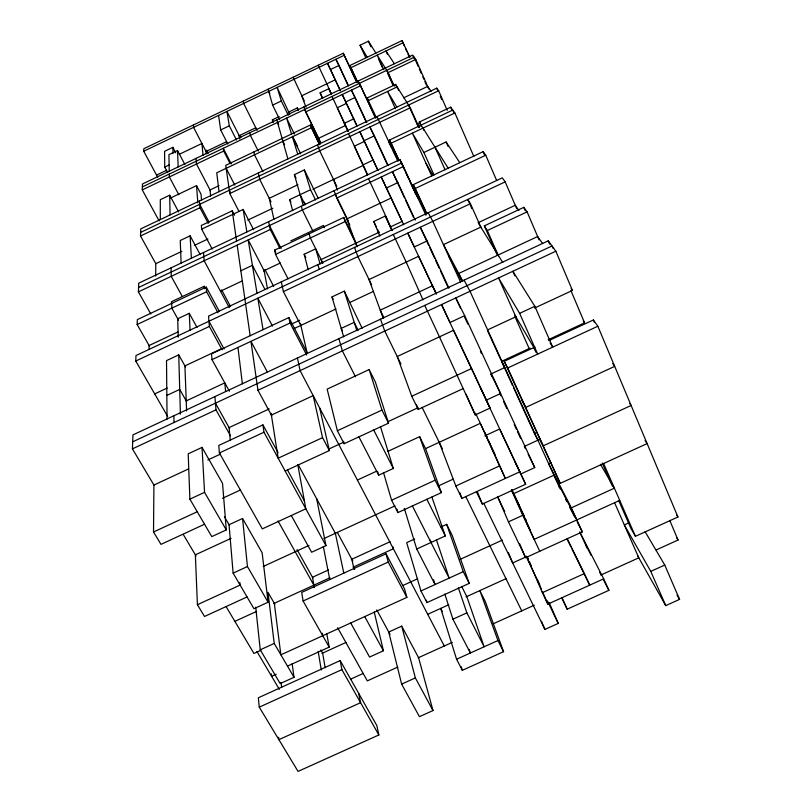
<?xml version="1.0" encoding="UTF-8"?>
<svg xmlns="http://www.w3.org/2000/svg" width="812" height="812" viewBox="0 0 812 812"><rect width="100%" height="100%" fill="white"/><g stroke="black" fill="none" stroke-linecap="round" stroke-linejoin="round"><path stroke-width="1.22" d="M160.299 219.585L160.309 199.681L169.698 195.215L178.61 211.861M204.543 524.227L160.989 544.375L153.519 531.992L153.915 485.048L132.427 448.863L132.955 434.897L548.252 240.809L555.844 251.212L572.45 290.442L534.621 308.032M155.691 276.08L155.792 263.677L140.517 235.977L140.78 228.862L436.744 88.143L438.653 90.751L447.239 110.371M149.032 349.201L149.093 345.526L178.001 331.925M167.658 416.424L135.766 361.035L135.969 355.554L505.186 181.847L516.747 208.755M149.56 346.338L137.147 324.516L137.34 319.623L206.248 287.103L219.291 311.28M150.799 313.929L138.395 291.863L138.72 283.165L399.89 159.548L425.965 215.281M159.101 220.884L142.262 189.886L142.486 183.959L412.577 55.064L415.774 59.428L428.827 89.046M157.69 177.249L143.734 151.225L143.825 148.697L343.283 53.237L357.016 82.702M365.674 57.581L360.051 45.218L368.435 41.199L375.895 53.084M143.734 151.225L344.339 55.226M339.984 89.929L330.454 69.538L339.03 65.447L348.5 85.859M175.727 152.778L172.865 147.348L164.582 151.306L164.724 167.069L167.698 172.651M357.483 82.134L349.83 65.549L402.021 40.6L409.928 57.185M184.903 164.572L177.534 150.565L168.926 154.676L169.241 171.19M227.857 144.069L220.671 129.95L229.319 125.819L226.934 111.417L239.175 135.675M279.612 119.374L272.629 105.124L281.307 100.972L277.115 87.402L289.782 114.279M349.83 65.549L350.977 67.68L403.473 42.589M179.34 154.27L201.924 143.48L203.061 155.376M164.724 167.069L169.018 165.019M322.415 98.353L320.131 92.862L328.819 88.711L331.408 94.222M156.543 175.118L166.673 170.276M226.396 141.775L206.055 151.479L206.309 153.894M238.819 135.848L255.77 127.758M273.045 122.257L272.375 119.821L279.186 116.573M288.26 112.239L297.344 107.915L298.319 109.935M142.374 186.902L414.171 57.236L418.251 66.493M142.262 189.886L223.696 151.052L223.3 148.302L231.298 163.943M320.476 142.76L305.657 111.954L360.589 85.747L375.459 118.014M383.751 69.68L377.194 55.145L388.156 72.603L415.774 59.428M366.791 122.642L355.108 97.46L345.76 101.916L342.248 94.496L356.975 125.911M319.573 144.13L310.377 125.028L225.736 165.343L229.786 193.56L239.012 211.435M376.352 117.679L367.115 97.998L395.576 84.438L410.253 107.813L419.063 127.443M310.377 125.028L311.351 127.748L216.733 172.814L219.027 191.662M170.662 197.955L196.534 185.643L201.041 194.22L201.569 200.473M344.217 123.373L353.717 118.856L346.419 103.418L337.284 107.773L347.972 131.351M219.027 185.664L210.024 189.947L210.663 196.149M403.676 97.826L427.66 86.417L431.152 91.33M140.649 232.394L438.653 90.751M140.517 235.977L199.955 207.74L199.417 200.98M229.786 193.56L410.253 107.813M388.156 165.567L374.362 135.817L364.091 140.699L359.858 131.757L377.966 170.388L364.385 141.43L354.357 146.19L367.572 175.301M303.272 205.578L294.37 174.661L304.348 169.931L318.243 198.301M234.546 215.221L232.252 210.805L201.356 225.462L201.65 229.157L212.226 249.061M421.266 126.672L419.215 122.094L450.65 107.184L454.882 112.98L473.832 156.442M417.216 124.429L420.545 122.845M201.65 229.157L243.153 209.476L253.588 229.715M398.976 160.674L389.506 140.06L452.751 110.067L453.766 112.381M200.168 254.582L190.109 235.825L180.254 240.504L181.096 263.159M297.953 184.679L269.249 198.29L273.908 219.23M389.506 140.06L391.171 143.186L454.882 112.98M292.635 210.612L289.732 199.6L310.539 189.744L304.348 169.931M362.72 165.019L373.185 160.065M155.792 263.677L181.868 251.324M194.342 245.417L207.953 238.972M247.761 220.113L272.852 208.217M312.904 189.247L363.38 165.333M138.558 287.489L401.707 162.979L416.12 194.383M431.771 176.092L412.374 133.138L423.884 152.483L446.103 141.968L459.795 162.674M138.395 291.863L270.274 229.491L268.62 221.676M349.81 225.036L336.736 198.057L403.554 166.45M403.686 224.762L386.441 187.988L397.85 182.599L415.236 220.143M290.787 240.9L323.552 225.431L324.292 227.756M288.087 278.902L275.542 254.41L274.629 250.096L343.75 217.464L354.803 240.271M426.686 213.942L413.247 184.649L483.14 151.661L485.738 155.224L496.66 180.508M205.243 288.29L204.157 286.281L171.454 301.719L171.494 304.155M240.849 270.782L252.4 265.331L265.017 289.539M275.542 254.41L345.212 221.534L343.75 217.464M413.247 184.649L415.277 188.465L485.738 155.224M137.147 324.516L206.613 291.741L206.248 287.103M220.478 291.214L241.935 281.094M263.403 270.975L280.343 262.986M308.235 269.736L304.155 254.268L315.726 248.817L320.141 264.133M379.813 236.048L373.743 221.473L385.375 215.992L392.237 230.537M197.022 327.439L189.267 313.32L177.716 318.761L178.234 337.173M379.295 232.161L321.085 259.576L322.141 263.159M135.766 361.035L209.364 326.424L208.542 316.101L502.263 177.848L505.186 181.847M300.836 325.419L283.398 291.609L470.422 203.66L481.171 227.908M185.491 366.922L178.741 354.874L166.521 360.609L167.059 419.195M448.924 288.047L427.142 240.92L414.303 246.95L407.766 233.125L436.267 293.964M478.095 222.711L515.255 205.274L518.909 210.379M221.534 348.734L184.923 365.907L186.598 410.953M343.679 336.889L331.996 296.908L344.329 291.122L362.162 328.261M480.805 227.096L443.443 244.625L462.799 281.216M307.027 352.57L288.879 317.553L211.536 353.839L211.993 359.614L229.39 391.222M497.157 254.826L484.348 225.858L523.811 207.344L527.11 211.871L539.067 239.865M211.993 359.614L290.036 323.024L288.879 317.553M484.348 225.858L487.291 230.537L527.11 211.871M291.711 323.988L299.658 320.263M154.686 393.901L167.211 388.034M293.964 328.637L335.995 308.946M349.607 302.572L373.418 291.406M166.846 395.434L179.716 389.405L186.598 401.554M186.232 400.905L224.792 382.868L225.614 391.445M132.691 441.819L552.018 245.965L552.982 248.249M132.427 448.863L215.982 409.867L214.926 396.591M271.776 415.795L257.962 390.267L555.844 251.212M464.677 315.665L450.01 322.496L441.535 304.571L520.766 473.995L534.753 467.58L464.677 315.665L455.776 297.933L460.485 308.144M269.188 408.913L229.065 427.599L230.253 439.992M202.026 447.382L188.201 453.817L189.886 499.147L211.78 536.61L226.274 529.911L222.539 483.363L202.026 447.382L204.553 492.346L226.274 529.911M271.391 415.084L313.188 395.627L322.547 437.627L329.367 450.558L285.174 471.021M369.145 369.572L327.155 389.121L337.376 430.756L344.136 443.717L388.542 423.153L375.398 382.066L369.145 369.572L381.955 410.08L388.542 423.153M278.14 452.781L262.926 424.889L218.793 445.423L219.392 452.964L262.317 528.886L305.83 508.819L297.811 464.748M219.392 452.964L263.971 432.238L262.926 424.889M515.833 316.771L498.568 277.958L519.629 313.351L534.834 306.286L552.698 347.14L550.1 342.918M153.915 485.048L188.333 469.042M207.831 459.978L220.448 454.111M487.626 329.885L516.28 316.558M189.886 499.147L204.553 492.346M322.547 437.627L278.171 458.212L271.117 413.349M337.376 430.756L381.955 410.08M462.891 388.725L418.231 409.41L411.765 396.256L471.599 368.506L490.083 408.081L475.284 414.922L439.444 336.848M512.514 385.385L501.552 361.35L529.992 348.165M548.191 339.731L584.589 322.861L570.938 290.635M645.073 440.52L647.113 443.596L560.229 483.353L504.201 361.299L535.078 346.988M548.8 340.634L593.399 319.969L597.845 326.231L677.939 517.011L635.441 536.306L630.914 528.429L618.856 500.892M222.468 498.314L240.646 489.9M328.464 449.219L343.354 442.327M388.126 421.59L418.058 407.725M491.27 373.814L504.8 367.552L501.552 361.35M153.519 531.992L197.245 511.743M504.201 361.299L507.723 367.968L597.845 326.231M486.276 400.143L500.598 393.526L490.884 373.997L491.94 376.301M242.565 518.482L229.055 524.725L233.125 573.12L253.933 608.716L268.082 602.23L262.124 552.779L242.565 518.482L247.447 566.532L268.082 602.23M387.679 451.442L419.631 436.683L425.539 448.61L441.342 492.651L397.951 512.585L391.587 500.233L383.487 472.523M231.065 538.346L195.357 554.819L197.407 604.707L204.512 616.47L247.051 596.952M357.402 480.054L376.717 471.143M425.579 448.6L480.318 423.336L505.338 478.461L485.972 435.303M358.924 436.876L378.686 475.213L393.312 468.473L380.432 426.523M484.855 435.821L499.654 429L525.648 484.226L482.358 504.059L476.38 491.747M513.509 387.578L534.448 433.466L536.732 432.41M233.125 573.12L247.447 566.532M391.587 500.233L435.151 480.196L419.631 436.683M263.22 566.471L308.976 545.441M323.876 538.589L394.977 505.906M438.267 486.002L453.126 479.171M540.193 439.15L524.329 446.438L525.415 448.671M197.407 604.707L240.119 585.087L239.885 582.58M316.69 498.832L325.967 545.654L311.615 552.241L291.305 515.518M519.842 471.802L461.926 498.375L455.837 485.992L499.431 465.966M550.871 462.607L548.618 463.642L571.364 507.815L582.316 531.88L525.618 557.692L508.454 521.852L497.563 496.447M328.474 569.943L312.488 577.271L314.305 587.634M351.312 559.478L390.125 541.685M234.871 621.353L256.622 611.385M273.796 603.519L330.007 577.779M353.047 567.223L393.373 548.75L392.775 546.588M414.668 538.995L406.68 542.66L420.951 590.963L427.01 602.585L469.184 583.381L452.294 535.605L446.661 524.349L440.946 526.968M274.304 603.286L280.871 654.817L406.873 597.388L404.518 588.893L386.025 553.804L301.719 592.405L303.099 601.012L329.175 647.123L287.468 666.114M303.099 601.012L388.227 562.056L386.025 553.804M433.547 579.748L435.049 584.538L416.729 549.013L445.301 535.94L431.913 497.106M508.454 521.852L522.776 515.305L539.767 551.246M292.127 663.597L294.015 677.309L280.201 683.592L260.246 649.813L274.223 643.439L267.99 592.324L274.882 604.29M571.364 507.815L614.39 488.185L600.494 464.352M260.845 650.321L253.943 653.467L226.051 606.503M402.762 585.553L417.622 578.773M460.059 559.407L502.364 540.092M420.951 590.963L463.287 571.668L446.661 524.349M619.718 500.365L534.154 539.371L513.58 493.696L553.906 475.233L576.865 519.893M276.181 674.204L271.604 676.294L271.33 673.889M321.928 653.386L345.953 642.454M401.717 626.133L388.745 632.03L401.635 684.12L419.428 716.671L432.989 710.561L418.576 657.639L401.717 626.133L415.348 677.908L432.989 710.561M427.711 614.319L448.772 604.737M466.027 596.881L505.988 578.712M628.732 522.887L624.316 524.897L650.777 571.384L665.749 605.61L679.573 599.378L664.764 565.05L645.134 531.769M340.187 660.582L258.338 697.782L259.261 707.15L298.055 771.4L378.839 734.972L376.829 725.542L340.187 660.582L341.893 669.626L378.839 734.972M259.261 707.15L341.893 669.626M374.23 612.004L383.416 650.767L369.561 657.06L350.723 622.987M469.163 649.407L470.351 653.021L452.913 619.201L466.87 612.867L458.354 587.776M350.581 679.177L363.218 673.442M526.602 556.21L542.365 592.648L584.376 573.597L589.705 585.158L572.024 549.115M397.829 667.038L367.318 680.872L337.66 627.757M418.21 657.801L452.264 642.373M493.26 623.789L534.316 605.173M600.809 575.048L638.79 557.824L614.562 502.689M656.116 549.978L678.05 540.031L669.727 520.35M542.365 592.648L547.856 604.118L603.681 578.824L608.909 590.324L567.182 609.203L561.792 597.805M401.635 684.12L415.348 677.908M456.577 659.253L497.949 640.536L479.841 590.608L485.221 601.357L503.562 651.691L462.353 670.316L456.577 659.253L440.723 608.391L442.378 611.598M650.777 571.384L664.764 565.05M483.8 503.318L544.903 629.442L558.23 623.413L549.166 602.606M542.68 243.57L537.645 236.536L458.699 273.461L462.19 281.104M571.13 288.595L572.45 290.442M583.26 320.943L584.589 322.861M612.735 363.543L614.694 366.374L525.679 407.421L522.025 400.448M629.777 403.513L631.117 405.482L543.177 445.869L539.391 438.602M394.399 63.742L385.944 50.963L387.456 54.323M676.701 515.082L677.939 517.011M419.215 122.094L448.143 168.175M470.422 203.66L467.773 199.447L469.295 202.888M534.834 306.286L512.859 271.279L514.879 275.857M676.751 537.94L678.05 540.031M417.865 125.474L419.165 127.555M478.745 223.767L502.76 262.54M360.051 45.218L367.207 57.236M396.875 107.103L387.568 91.451L395.424 108.788M183.228 534.408L196.078 556.037M256.937 651.539L279.348 689.368M426.077 163.486L433.04 175.372M514.96 315.269L537.686 354.093L519.629 313.351M274.223 643.439L294.015 677.309M677.056 595.064L679.573 599.378M224.447 516.736L229.471 525.455M320.862 649.935L322.638 653.061L325.165 667.748M637.593 555.692L665.749 605.61M215.982 409.867L230.476 435.821M278.029 520.989L313.868 585.168M215.444 403.168L229.634 428.614M297.07 549.612L312.884 577.982M178.528 320.232L171.839 308.154L171.748 303.394M182.203 296.319L171.23 276.334L171.068 267.858M208.948 321.217L224.071 348.987M209.364 326.424L222.092 349.759M287.56 470.046L304.388 500.892M263.971 432.238L325.967 545.654M364.74 616.592L383.416 650.767M337.315 532.398L352.804 561.072M206.613 291.741L217.971 312.752M298.187 464.626L335.346 533.311M353.565 566.989L354.753 569.182M376.788 609.924L390.054 634.456M229.299 307.677L204.157 260.764L203.507 252.502M267.331 371.977L250.959 341.355L257.962 390.267M221.656 289.914L230.567 306.571M358.092 81.068L360.589 85.747M367.115 97.998L368.465 100.546L397.129 86.894L398.672 90.345M376.991 116.552L397.951 161.233M428.188 212.714L432.796 221.361L460.607 282.129M464.088 280.14L470.016 291.275L559.509 487.525M178.833 194.768L169.353 176.975L169.292 174.062M388.897 141.552L398.743 160.147M354.661 77.901L355.778 80.023M375.672 117.72L359.34 83.392M393.312 151.154L398.022 160.065M414.688 191.662L418.068 198.057M448.711 256.135L461.896 281.135M199.691 204.34L209.09 222.163M388.227 562.056L406.873 597.388M199.955 207.74L208.237 223.422M444.286 645.987L300.085 370.607L297.436 358.031M272.467 326.069L257.84 298.217L263.047 329.672M210.501 190.861L196.494 164.024L196.047 158.401M290.036 323.024L306.611 354.976M534.448 433.466L537.92 440.195M206.38 150.098L208.126 153.468M207.172 153.641L193.581 127.372L193.398 124.977M265.067 269.767L273.674 286.403M264.113 270.64L248.198 239.926L257.028 293.284M229.309 190.252L230.456 192.474M559.143 486.723L560.3 488.986M565.517 499.147L566.674 501.4M569.567 507.043L574.784 517.203M577.099 521.72L582.316 531.88M226.162 168.317L234.81 185.146M274.629 250.096L275.775 252.339M223.696 151.052L230.019 163.405M579.707 531.83L603.681 578.824M585.909 545.146L591.085 555.317M599.713 572.257L600.86 574.51M603.732 580.164L608.909 590.324M269.442 225.553L281.155 248.533M373.723 430.015L393.312 468.473M412.394 505.947L449.158 578.114L436.48 539.99M466.87 612.867L484.145 646.778L466.788 596.546L461.652 586.406M270.274 229.491L279.815 248.208M229.319 125.819L236.475 139.958M355.494 376.819L342.359 350.875L338.888 338.655M239.814 135.411L240.91 137.573M271.025 201.823L259.678 179.361L258.328 172.976M339.03 65.447L335.924 59.256L347.597 84.397M355.108 97.46L351.423 90.122L366.364 122.338M374.362 135.817L369.917 126.976L387.456 164.795M397.85 182.599L392.399 171.728L404.498 197.854M427.142 240.92L420.271 227.238L428.736 245.549M262.936 171.596L254.501 154.828L253.892 151.935M304.155 254.268L305.82 257.577M342.339 330.677L341.202 328.413L354.205 322.334L358.153 330.261M426.858 499.299L445.301 535.94M463.287 571.668L469.184 583.381M497.949 640.536L503.562 651.691M331.996 296.908L333.113 299.141M258.267 151.103L250.39 135.371L249.832 132.732M257.079 130.387L243.641 103.418L243.164 101.155M322.892 263.179L310.326 237.997L309.139 233.795M289.732 199.6L290.858 201.853M313.056 231.461L302.379 209.973L301.313 206.207M435.151 480.196L441.342 492.651M528.165 454.233L534.753 467.58M294.37 174.661L296.045 178.061M300.135 194.677L305.16 204.837M272.375 119.821L273.37 121.841M282.891 141.298L284.565 144.698M567.395 539.006L584.376 573.597M567.05 538.975L570.917 546.862M400.915 364.05L384.766 331.073L380.483 319.217M422.057 407.259L442.388 448.782M465.956 496.934L521.73 610.878M277.542 122.419L278.658 124.693M310.539 189.744L315.543 199.925M294.38 134.051L286.595 118.095L291.518 134.01M383.924 317.685L380.249 310.154L432.491 285.722L436.247 293.751M292.624 136.274L297.588 146.434M300.694 153.823L292.371 136.792L297.76 154.229M268.742 91.411L269.838 93.664M371.622 284.86L357.879 256.592L354.55 247.376M281.307 100.972L288.26 115.243M335.397 194.342L348.074 220.519M345.212 221.534L357.321 246.472M311.351 127.748L319.522 144.698M336.767 186.242L319.695 150.839L317.522 144.83M304.226 100.921L293.122 77.241M304.744 109.437L320.567 142.344M497.695 496.954L504.719 511.621M539.838 584.985L526.308 556.738L512.687 562.939L508.373 552.505M547.41 600.809L558.23 623.413M373.743 221.473L376.403 227.055M377.458 229.288L379.062 232.648M320.131 92.862L322.729 98.364M330.454 69.538L327.5 63.285L335.508 80.398M386.441 187.988L381.244 177.006L391.313 198.544M340.441 90.853L335.224 79.799L301.76 95.786L305.982 107.296M436.237 293.629L418.586 256.287L369.034 279.531L383.264 318.385M471.599 368.506L453.543 330.281L397.22 356.509L411.765 396.256M480.369 387.497L490.083 408.081M514.889 461.419L525.648 484.226M363.258 165.08L348.51 133.604M380.239 203.771L368.506 178.681M406.568 262.915L393.282 234.495M484.926 432.735L487.068 437.282M511.793 489.585L519.325 505.511M439.789 337.579L424.747 305.403M475.517 413.186L487.413 438.348M488.499 440.632L494.985 454.365M511.611 489.534L524.217 516.199M525.293 518.492L526.379 520.786M327.135 84.397L318.172 65.254M345.587 125.403L332.007 96.425M353.717 118.856L356.915 125.708M405.553 200.128L413.44 217.169M350.977 67.68L357.635 82.144M343.283 53.237L354.844 78.287M464.677 317.228L467.824 324.049M480.399 351.291L481.445 353.565M499.898 393.546L500.963 395.85M503.623 401.595L506.8 408.497M514.229 424.595L516.361 429.203M517.417 431.497L520.604 438.399M429.802 247.833L434.562 258.135M435.618 260.419L439.322 268.427M440.378 270.721L448.315 287.874M399.89 159.548L404.488 169.586M405.513 171.809L408.588 178.498M409.603 180.731L414.211 190.759M414.729 191.896L415.774 194.159M391.171 143.186L399.118 160.471M388.542 141.237L391.191 146.992M415.277 188.465L426.726 213.424M507.723 367.968L560.229 483.353M580.215 532.936L587.177 548.212M487.423 330.382L501.024 360.203M387.892 73.801L393.12 85.392M378.91 59.753L382.422 67.538M368.435 41.199L370.982 46.832M561.975 597.683L567.182 609.203M518.969 505.105L530.409 530.48M408.527 105.073L417.287 124.581M395.576 84.438L397.119 87.858M388.156 72.603L394.277 86.204M423.884 152.483L434.044 175.006M386.725 70.329L393.475 85.301M511.428 490.103L522.776 515.305M422.991 128.103L424.006 130.377M514.97 316.66L529.17 348.551M434.988 147.226L445.077 169.799M466.007 394.145L475.284 414.922M348.186 131.239L345.607 125.444L318.375 138.405L320.425 143.968M363.888 166.48L367.471 174.529M326.85 83.798L331.316 93.857M380.016 203.284L390.511 226.883L402.123 221.422L391.09 198.057L346.846 218.935L357.026 246.736M406.183 262.103L422.971 299.831M533.86 347.556L535.92 352.185M470.321 205.182L471.843 208.623M328.819 88.711L331.235 94.141M385.375 215.992L391.78 230.415M419.266 68.807L421.306 73.435M422.839 76.907L423.864 79.221M424.879 81.535L426.412 85.016M413.085 56.211L414.1 58.515M487.291 230.537L498.456 255.81M402.021 40.6L404.488 46.182M405.472 48.416L406.954 51.765M407.949 53.998L409.431 57.347M446.103 141.968L448.112 146.495M603.6 463.51L635.441 536.306M602.281 463.033L612.4 486.134M436.744 88.143L437.749 90.436M440.266 96.181L441.769 99.622M450.65 107.184L451.655 109.488M527.455 557.002L528.45 559.295M529.444 561.599L531.434 566.197M537.412 579.981L538.904 583.432M539.899 585.726L541.391 589.177M542.386 591.471L547.856 604.118M483.14 151.661L484.612 155.082M519.619 543.746L525.618 557.692M523.811 207.344L525.283 210.795M548.252 240.809L549.694 244.219M593.399 319.969L594.354 322.242M541.492 621.292L544.903 629.442M477.618 492.387L482.358 504.059M459.704 492.559L461.926 498.375M439.211 442.307L455.837 485.992M333.509 179.482L337.437 190.13M416.485 404.66L418.231 409.41M303.85 106.951L305.657 111.954M334.087 190.698L336.736 198.057M297.344 107.915L298.156 110.28M430.238 540.112L431.01 542.477M444.793 593.948L452.913 619.201M344.329 291.122L356.854 330.728M461.226 666.743L462.353 670.316M404.335 508.413L416.729 549.013M426.31 600.2L427.01 602.585M396.895 509.022L397.951 512.585M304.307 202.127L305.007 204.512M377.651 471.589L378.686 475.213M268.112 89.218L272.629 105.124M276.811 119.851L287.895 158.919M317.888 264.631L319.228 269.34M343.537 441.312L344.136 443.717M300.369 323.359L307.22 353.413M319.664 407.979L329.367 450.558M351.819 559.245L354.103 569.405M335.295 533.068L343.801 573.14M281.338 281.845L283.398 291.609M358.721 693.448L360.589 702.695L278.892 739.661L278.617 737.276M323.338 546.557L329.763 579.565M239.154 135.553L239.794 139.014M264.032 270.183L267.493 288.889M326.708 633.441L329.175 647.123M322.303 633.269L322.74 635.735M318.162 651.336L321.288 670.001M243.153 209.476L246.878 231.968M218.59 115.405L220.671 129.95M232.252 210.805L236.596 241.103M237.175 245.143L250.147 335.732M281.033 682.395L281.642 687.338M237.957 347.445L242.372 383.761M255.719 607.163L260.246 649.813M196.534 185.643L197.834 202.898M204.157 286.281L204.34 288.767M190.109 235.825L191.378 258.297M189.267 313.32L190.079 330.362M177.534 150.565L178.163 166.927M172.865 147.348L173.037 153.356M178.741 354.874L180.416 414.211M169.698 195.215L170.063 214.936M173.869 415.774L174.001 422.524"/></g></svg>
